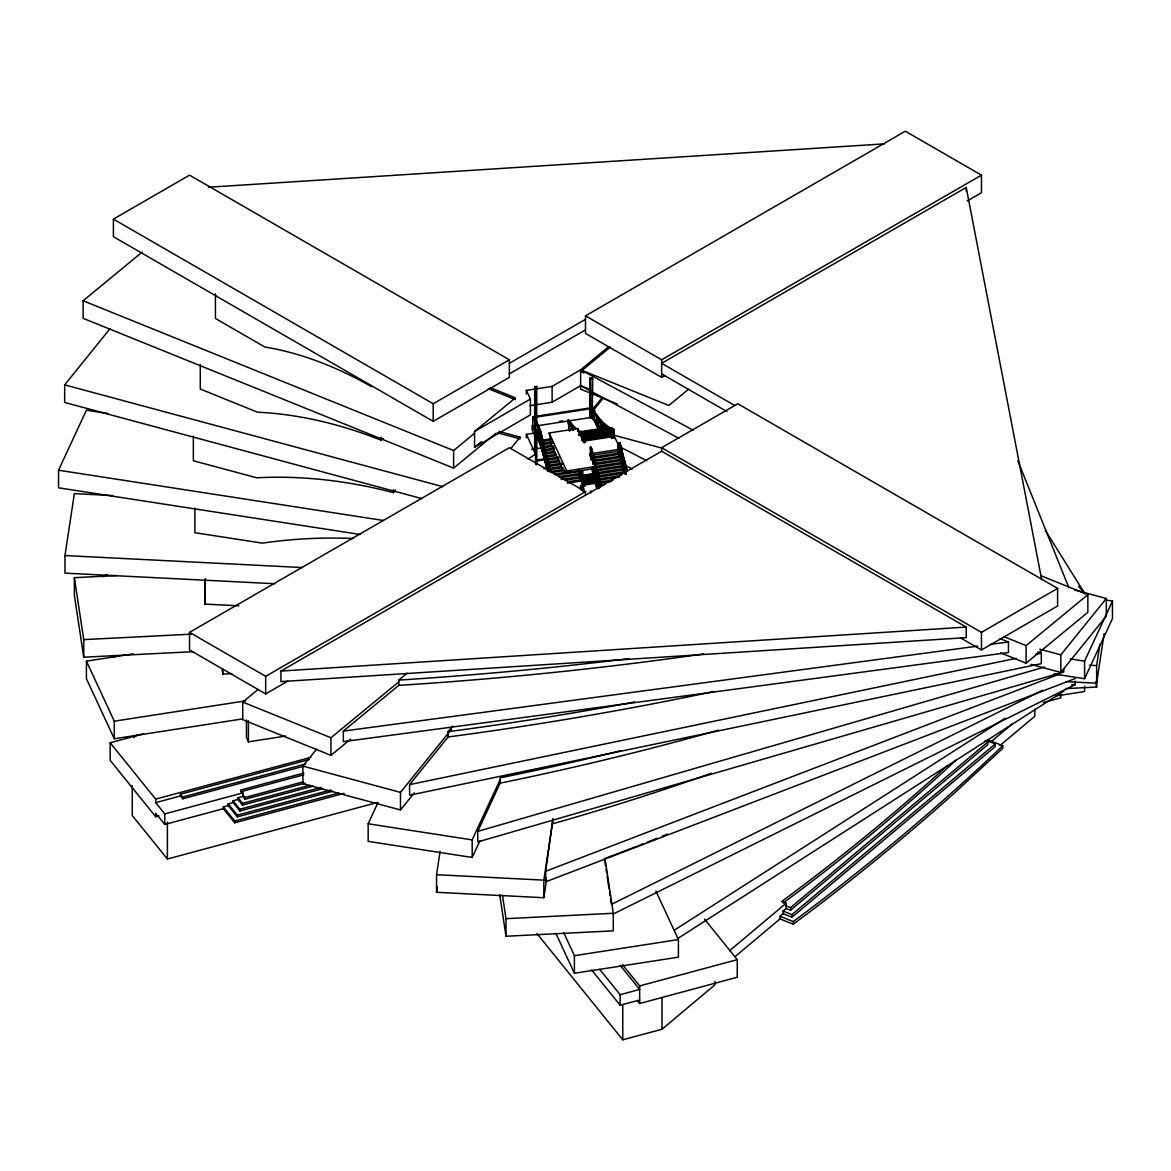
<?xml version="1.0" encoding="UTF-8"?>
<svg xmlns="http://www.w3.org/2000/svg" width="1171" height="1171" viewBox="0 0 1171 1171"><rect width="100%" height="100%" fill="white"/><g stroke="black" fill="none" stroke-linecap="round" stroke-linejoin="round"><path stroke-width="1.5" d="M538.192 435.056L538.192 434.631A16.394 3.469 81.2 0 1 538.353 432.201L538.426 431.675A16.394 3.469 81.2 0 1 539.07 429.318L539.304 429.23A16.394 3.469 81.2 0 0 538.631 431.631L538.455 431.894M538.397 435.012L538.411 434.602A16.394 3.469 81.2 0 1 538.558 432.158L538.645 431.44A17.258 3.645 81.2 0 0 538.601 432.04M544.12 453.777L543.3 453.558A17.506 3.703 81.2 0 1 543.476 451.025L543.9 449.444M620.484 455.417L621.684 459.105A13.95 2.942 81.2 0 1 621.889 457.041L621.962 456.617A13.95 2.942 81.2 0 1 622.518 455.08L620.352 446.253A6.85 1.449 81.2 0 0 619.722 444.102L619.474 451.464L622.123 460.437A479.832 101.394 81.2 0 0 622.957 463.555M624.187 468.663L621.772 459.925A12.764 2.693 81.2 0 1 621.962 458.037L622.035 457.641A12.764 2.693 81.2 0 1 622.548 456.236L625.621 466.541A20.317 4.289 81.2 0 0 624.875 467.112L624.729 467.317A20.522 4.333 81.2 0 0 624.26 468.444L624.055 468.473A20.522 4.333 81.2 0 1 624.524 467.361M623.148 464.755L622.079 459.266A13.628 2.884 81.2 0 1 622.284 457.261M608.378 435.026L605.041 432.392A12.237 2.591 81.2 0 0 605.012 429.464L604.968 428.659A12.237 2.591 81.2 0 0 604.631 425.263L604.368 424.927M599.874 481.149A11.915 2.518 81.2 0 1 599.976 480.769L597.605 471.752L596.771 471.884L599.142 480.9A11.915 2.518 81.2 0 0 598.805 482.759L598.908 483.711A11.373 2.401 81.2 0 0 598.952 487.809M599.332 483.345L599.552 483.36A11.051 2.327 81.2 0 1 599.859 481.588L599.654 481.618M599.303 487.136L599.508 487.107A11.051 2.327 81.2 0 1 599.508 483.857L599.611 483.023M607.354 435.1L604.412 432.875A11.915 2.518 81.2 0 0 604.412 429.406L604.47 428.279A11.051 2.327 81.2 0 0 604.148 425.205M605.129 431.777A11.373 2.401 81.2 0 0 605.114 429.054L604.617 429.128A11.051 2.327 81.2 0 1 604.499 432.231L604.704 432.187A11.051 2.327 81.2 0 0 604.719 428.981M543.285 453.909L540.68 443.224A11.52 2.43 81.2 0 1 541.002 441.335L541.456 440.106L540.885 440.867A12.032 2.547 81.2 0 0 540.548 442.814L541.383 442.697A12.032 2.547 81.2 0 1 541.544 441.408L541.412 441.511A11.168 2.357 81.2 0 0 541.119 442.975L542.89 449.84M538.777 426.507L542.583 439.593L541.749 439.725A12.032 2.547 81.2 0 0 540.987 440.574A12.354 2.605 81.2 0 0 540.826 442.067L541.031 442.023A12.354 2.605 81.2 0 1 541.339 440.486L541.163 440.428M544.442 451.303L543.944 452.079A16.643 3.513 81.2 0 0 543.827 454.055M598.952 483.155L600.211 480.93A11.373 2.401 81.2 0 0 599.991 481.618M537.943 426.625L538.675 428.513A17.258 3.645 81.2 0 0 537.899 431.03L537.826 431.587A17.258 3.645 81.2 0 0 537.65 434.865L538.484 434.748A17.258 3.645 81.2 0 1 538.499 434.017M538.704 431.089L538.733 430.899A17.258 3.645 81.2 0 1 538.821 430.386M540.446 438.964L538.616 435.041A16.687 3.528 81.2 0 1 538.792 431.865L538.865 431.323A16.687 3.528 81.2 0 1 539.041 430.372M543.768 450.279L543.564 451.889A16.965 3.586 81.2 0 0 543.432 454.45L545.466 462.413L546.301 462.282L545.364 458.681M541.485 441.321A11.168 2.357 81.2 0 1 542.188 440.516L544.325 448.522A13.598 2.869 81.2 0 0 544.149 449.225L543.915 450.689A17.638 3.733 81.2 0 0 543.739 453.236L543.417 452.796M544.091 450.923L543.681 450.996A16.965 3.586 81.2 0 1 544.047 449.225A13.598 2.869 81.2 0 1 544.12 448.552L542.188 440.53M274.746 583.729L64.976 573.146L64.976 555.552L74.359 493.62L112.621 495.553M238.782 605.802L204.808 604.09L205.467 578.65M546.564 879.67L543.827 897.718L436.549 892.302L436.549 874.708L440.091 851.346M436.549 892.302L437.383 886.886M543.827 897.718L543.827 880.138L552.917 820.183M1075.183 678.595L545.715 881.822L545.715 871.268L552.917 818.427M545.715 881.822L546.257 878.206M1065.625 688.621L1096.642 687.055L1096.642 665.596L1099.862 644.372M1104.151 633.643L1096.642 683.191L1065.625 681.624M543.593 450.162L544.881 449.093L547.618 459.603A15.413 3.264 81.2 0 0 546.959 460.174L546.872 460.262A14.901 3.147 81.2 0 0 546.11 461.023L546.023 461.242A14.916 3.147 81.2 0 0 545.598 462.852L547.911 471.693M545.584 462.882L546.418 462.765A14.55 3.074 81.2 0 1 546.608 461.476L546.711 461.242A14.55 3.074 81.2 0 1 547.442 460.496L549.653 468.239A20.405 4.318 81.2 0 0 549.053 469.732L548.994 470.01M544.237 451.933L544.047 451.216A16.643 3.513 81.2 0 1 544.339 449.766L547.15 459.369A15.691 3.323 81.2 0 0 546.462 460.13L546.345 460.379A15.691 3.323 81.2 0 0 545.979 461.667L545.774 461.711A15.691 3.323 81.2 0 1 546.14 460.423L546.257 460.159A15.691 3.323 81.2 0 1 546.901 459.427L542.7 440.106A11.52 2.43 81.2 0 0 541.939 440.94L541.778 441.657M547.882 470.069L546.052 462.706A14.55 3.074 81.2 0 1 546.389 461.506L546.491 461.272A14.55 3.074 81.2 0 1 547.238 460.54L547.457 460.496M548.087 470.039L546.257 462.662M592.819 461.813L592.892 461.403A13.628 2.884 81.2 0 1 593.434 459.896L594.37 459.618L592.087 450.498A7.172 1.508 81.2 0 0 591.326 448.025L590.447 448.039A7.172 1.508 81.2 0 1 591.253 450.63L593.536 459.749M593.009 461.96L593.024 461.857A13.086 2.766 81.2 0 1 593.668 460.232L594.502 460.101L597.459 471.225L596.537 471.371A20.17 4.26 81.2 0 0 595.776 471.942M593.097 462.969A13.95 2.942 81.2 0 1 593.199 461.93L593.551 462.428A12.764 2.693 81.2 0 0 593.36 464.316M593.155 464.345A12.764 2.693 81.2 0 1 593.346 462.472L593.404 462.077M621.991 457.905L622.225 457.568A12.764 2.693 81.2 0 1 622.752 456.207L622.84 456.09M621.991 459.896A12.764 2.693 81.2 0 1 622.182 458.007L622.255 457.466M543.739 449.401L541.836 440.252A11.52 2.43 81.2 0 0 541.104 441.072L541.383 442.697M548.848 469.761L548.511 470.464A20.083 4.245 81.2 0 0 548.35 471.284M595.424 472.894L595.629 472.864A20.522 4.333 81.2 0 1 596.098 471.752L596.244 471.547A20.317 4.289 81.2 0 1 596.99 470.976L595.366 464.975M595.893 473.933L599.171 485.848A12.237 2.591 81.2 0 1 599.201 483.038M596.405 474.123L596.171 472.967A19.336 4.084 81.2 0 0 595.688 473.962M626.822 470.903L625.724 467.727A19.336 4.084 81.2 0 0 625.094 468.254L624.846 468.341A20.17 4.26 81.2 0 0 624.538 469.015L623.704 469.161A20.17 4.26 81.2 0 1 624.275 467.712L625.007 467.449M624.743 467.053L624.743 467.053A20.317 4.289 81.2 0 1 625.402 466.57L625.621 466.541M625.109 468.488L625.329 467.917A19.673 4.157 81.2 0 1 626.236 467.317L627.173 470.683M622.108 457.085L621.713 457.027A13.95 2.942 81.2 0 0 621.479 459.134M622.357 458.051L620.088 458.432M619.547 447.498L619.752 447.468M541.661 441.394L540.08 441.408A360.287 76.144 81.2 0 0 542.261 450.293L542.993 453.221A360.287 76.144 81.2 0 0 547.472 470.537M541.719 440.735L541.822 440.442A12.032 2.547 81.2 0 1 542.583 439.593M601.177 486.302L599.435 480.417A209.009 44.176 81.2 0 1 591.677 451.874M599.318 481.881A12.237 2.591 81.2 0 1 599.596 480.52L596.976 472.176A19.336 4.084 81.2 0 0 596.259 472.718L596.229 472.762M545.466 462.413A15.413 3.264 81.2 0 1 545.891 460.759L546.008 460.51A15.413 3.264 81.2 0 1 546.784 459.735L547.618 459.603M546.886 461.037L546.945 460.891A14.901 3.147 81.2 0 1 547.706 460.13L550.004 468.532A20.083 4.245 81.2 0 0 549.77 469.029M540.475 430.987L539.568 428.82L538.689 429.054A16.687 3.528 81.2 0 0 538.031 431.455M535.806 421.721L538.88 428.484A17.58 3.718 81.2 0 0 538.338 430.694L537.957 431.997A16.687 3.528 81.2 0 0 537.796 435.173L540.548 442.814M539.524 428.937L539.568 428.82A16.687 3.528 81.2 0 0 539.26 429.581L539.948 431.309M360.024 534.444L58.55 487.809L58.55 470.215L86.42 410.172L108.025 413.509M479.861 840.924L472.176 857.465L368.162 841.378L368.162 823.784L378.043 802.501M472.176 857.465L472.176 839.885L500.134 779.637M1063.78 668.465L1063.78 671.978L477.753 841.934L477.753 831.381L500.134 783.15L500.134 777.866A2082.389 1202.251 0 0 0 621.011 750.64M1053.885 673.969L1084.58 678.712L1084.58 661.132L1112.45 601.074L1105.248 599.962M1084.58 678.712L1112.45 618.654L1112.45 601.074M595.907 473.465L595.073 473.596A20.17 4.26 81.2 0 1 595.644 472.133L596.376 471.884M595.922 472.001L596.112 471.474A20.317 4.289 81.2 0 1 596.786 471.005L596.99 470.976M596.581 472.908L595.761 472.645A19.673 4.157 81.2 0 0 595.205 474.05L598.791 487.238L599.611 486.712A11.915 2.518 81.2 0 1 599.567 483.843M596.712 472.337L596.595 472.513A19.673 4.157 81.2 0 0 596.039 473.933L596.654 476.231M625.124 467.946L624.392 468.224A19.673 4.157 81.2 0 0 623.836 469.63L625.08 474.24M550.107 468.385L549.184 468.663A20.083 4.245 81.2 0 0 548.614 470.098M549.667 469.439L550.253 470.259M591.867 459.852L590.843 455.9L591.092 448.537A6.85 1.449 81.2 0 1 591.736 450.674L593.682 459.53A13.95 2.942 81.2 0 0 593.229 460.686M594.37 459.618L594.268 459.764A13.628 2.884 81.2 0 0 594.136 459.983M620.967 455.49L622.064 459.676L621.245 459.398A13.628 2.884 81.2 0 1 621.45 457.378L621.523 456.968A13.628 2.884 81.2 0 1 622.064 455.46L623.001 455.197L620.791 445.844A7.699 1.625 81.2 0 0 619.781 442.74L619.986 451.816L618.317 452.079L619.444 456.485M622.138 456.968L621.757 456.646A13.95 2.942 81.2 0 1 622.313 455.109L622.562 455.021M623.001 455.197L622.899 455.329A13.628 2.884 81.2 0 0 622.357 456.836M421.794 498.597L64.668 402.458L64.668 384.878L110.176 328.524M193.361 436.124L193.361 460.745L256.8 477.812A456.968 338.156 38.9 0 1 393.427 492.625L395.564 489.99M510.98 448.391L520.085 437.12L498.919 431.426M414.271 792.913L400.497 809.966L302.894 783.692L302.894 766.112L316.551 749.206M593.141 408.825L602.333 397.452M593.141 410.582L603.475 397.789M1037.799 652.159L1041.312 653.111L1041.312 663.664L409.587 795.182L409.587 784.629L448.098 736.969L448.098 731.685L452.665 726.02M400.497 809.966L400.497 792.386L451.523 729.196M1030.919 664.381L1060.824 672.432L1060.824 654.852L1106.332 598.498L1074.656 589.964M1060.824 672.432L1106.332 616.078L1106.332 598.498M535.206 418.574L535.206 387.821L536.801 386.62L534.649 386.62L534.649 417.374L536.098 420.491L534.635 420.711L532.79 416.759L593.258 407.406L595.088 411.358L593.638 411.592L592.189 408.474M133.831 737.554L136.597 735.242M729.548 950.735L786.136 903.236L781.686 901.465A2814.835 1625.128 0 0 0 947.237 765.644M734.993 956.722L780.032 918.913L780.032 916.264L783.077 913.702L783.077 911.067L786.136 908.506L786.136 903.236M987.402 742.165L989.436 740.453L1002.757 745.737L1002.757 748.371L953.75 793.631A3173.644 1832.278 0 0 1 793.338 924.197L780.032 918.913M786.136 908.506L790.571 910.262L790.571 907.627L987.782 742.063L984.811 740.892M790.571 910.262L987.782 744.697L987.782 742.063M990.812 741.946L1012.637 723.605M783.077 913.702L791.947 917.23L791.947 914.595L995.262 743.907L986.392 740.379M791.947 917.23L995.262 746.542L995.262 743.907M536.991 933.609L622.752 1039.804L662.025 1029.236L714.954 984.796L714.954 981.269M999.975 745.503L1034.827 716.242L1034.827 709.216M495.728 433.402L453.616 468.122L83.141 318.351L83.141 300.771L142.101 252.146M200.285 364.43L200.285 389.05L257.62 412.221A456.968 305.631 50.5 0 1 381.117 440.164L383.268 438.393M608.803 346.587L580.626 369.831L552.112 386.401L526.365 390.382L530.39 399.048L530.39 414.871L474.562 447.337L474.562 431.514L515.386 397.847L490.034 387.601M453.616 468.122L453.616 450.542L474.562 433.27M474.562 447.337L481.603 441.526M610.208 347.187L580.626 371.588L583.948 372.934M350.7 739.077L330.954 755.339L242.748 719.682L242.748 702.102L258.03 689.499M688.504 389.27L668.831 405.488L580.626 369.831L580.626 389.167L617.234 403.966M1000.107 638.619L1008.451 642.001L1008.451 652.54L343.308 741.638L343.308 731.099L398.769 685.372L398.769 680.088L407.215 673.12M330.954 755.339L330.954 737.759L398.769 681.859M1000.722 652.935L1026.103 663.196L1026.103 645.616L1087.859 594.678L1041.121 575.781M1026.103 663.196L1087.859 612.272L1087.859 594.678M527.931 459.061L535.557 454.143L526.365 434.353L535.103 432.992M113.382 657.487L116.456 655.511M674.394 930.111L1005.289 718.145M677.467 938.688L1063.78 691.227M474.562 431.514L530.39 399.048M529.804 405.678L552.112 402.239L580.626 385.654L588.94 389.021M113.397 219.123L189.541 175.152L509.356 359.804L509.356 377.384L433.211 421.34L113.397 236.703L113.397 219.123L433.211 403.761L509.356 359.804M664.806 375.554L661.644 377.384L585.5 333.428L585.5 315.833L905.315 131.196L981.459 175.152L981.459 192.747L967.202 200.973M509.356 363.317L585.5 319.346M509.356 373.871L585.5 329.9M287.861 681.112L265.685 693.905L189.541 649.949L189.541 632.369L509.356 447.717L585.5 491.688L585.5 495.201M585.5 315.833L661.644 359.804L981.459 175.152M1041.678 579.543L966.221 187.462L661.644 363.317L734.685 405.488M189.541 632.369L265.685 676.326L585.5 491.688M661.644 451.245L966.221 627.085L966.221 637.639L280.923 681.595L280.923 671.056L661.644 451.245L661.644 447.717L737.789 403.761L1057.603 588.398L1057.603 605.993L981.459 649.949L960.879 638.063M661.644 447.717L981.459 632.369L1057.603 588.398M102.345 576.864L107.249 574.434M1042.527 690.29L611.408 904.393L610.603 899.108M613.033 914.127L1075.183 684.625L1075.183 681.098M545.715 871.268L1059.814 673.94M477.753 831.381L1044.473 667.031M158.934 815.836L155.684 816.699L110.176 760.36L110.176 742.78L143.55 733.793M110.176 742.78L155.684 799.12L311.032 757.3M303.831 766.185L182.72 798.783L180.451 795.973L180.451 794.216L309.276 759.525M155.684 799.12L155.684 802.633L180.451 795.973M180.451 794.216L182.72 797.027L305.587 763.946M303.816 773.05L240.582 790.074L242.865 792.884L242.865 796.397L245.134 799.222L305.119 783.077M240.582 791.83L303.816 774.807M155.684 802.633L164.789 813.904L242.865 792.884M313.111 786.107L242.529 805.106L237.991 799.471L237.991 797.714L242.865 796.397M242.865 794.641L245.134 797.466L303.362 781.789M322.845 788.683L239.938 811.005L233.102 802.545L233.102 800.788L237.991 799.471M332.593 791.245L237.332 816.89L228.228 805.619L228.228 803.862L233.102 802.545M344.113 793.338L234.727 822.774L223.339 808.693L223.339 806.936L228.228 805.619M237.991 797.714L242.529 803.35L309.583 785.302M155.684 816.699L155.684 813.186L164.789 824.457L223.339 808.693M233.102 800.788L239.938 809.249L321.088 787.395M228.228 803.862L237.332 815.133L330.837 789.957M223.339 806.936L234.727 821.017L338.814 793.001M132.279 785.639L132.279 815.543L167.394 859.016L377.369 802.486M1043.288 702.527L1060.824 697.814L1060.824 694.301M622.606 964.802L639.673 985.923L737.262 959.649L737.262 977.229L639.673 1003.518L637.39 1000.693M599.669 969.339L620.147 994.691L639.673 989.436L620.323 965.49M591.706 970.027L620.147 1005.245L639.673 999.99M409.587 784.629L1016.252 658.322M1035.94 654.223L1041.312 653.111M584.856 438.335L608.115 434.704L608.949 436.505L608.949 435.188L585.69 438.818M584.739 439.579L609.784 435.671L610.618 437.471L610.618 436.154L609.491 435.788M585.573 440.062L610.618 436.154M584.841 482.276L595.571 480.593M585.676 482.759L594.619 481.354M584.724 483.521L595.454 481.837M585.559 484.004L596.302 482.32M590.111 378.043L592.189 377.721L592.746 378.921L592.189 418.53L590.111 417.608L590.111 378.043L590.316 417.901M534.649 417.374L590.111 408.796M540.08 440.53L534.942 429.494L534.942 419.818L535.776 419.686L537.913 424.941M535.088 420.565L536.201 421.062M581.036 432.201L598.937 429.435L598.937 430.752L594.151 420.33L594.151 412.294L596.493 414.417A209.009 44.176 81.2 0 0 603.065 422.409L604.675 423.902A209.009 44.176 81.2 0 0 612.331 428.337L612.682 428.41A7.699 1.625 81.2 0 1 613.692 429.611L613.706 436.52M598.586 427.283L598.923 428.688L598.293 426.815A18.765 3.967 81.2 0 0 597.986 423.053L598.279 422.994A19.087 4.04 81.2 0 1 598.718 427.81L597.898 427.927L594.297 420.184L594.297 412.953L597.371 416.056A19.087 4.04 81.2 0 1 597.869 419.057A19.629 4.142 81.2 0 0 597.649 416.993L596.815 417.125A19.629 4.142 81.2 0 1 597.561 422.277M594.692 413.304L594.692 420.052L598.074 426.844A18.765 3.967 81.2 0 0 597.781 423.082L597.971 422.863M559.475 421.443L563.031 420.901M569.296 430.708A19.629 4.142 81.2 0 0 569.047 427.722L568.813 426.625A19.087 4.04 81.2 0 0 567.906 420.609L568.74 420.038L569.53 421.136A209.009 44.176 81.2 0 0 574.449 426.83L576.044 428.337M567.906 420.609L568.74 420.038M594.297 412.953L597.371 416.056M568.93 426.712A19.629 4.142 81.2 0 0 568.184 421.545L568.886 420.696L571.975 424.619A17.009 3.586 81.2 0 1 573.117 429.903M538.499 425.585L590.111 417.608M569.692 430.767A19.951 4.216 81.2 0 0 569.443 427.752L569.326 426.712A19.951 4.216 81.2 0 0 568.564 421.458L568.74 421.238A209.009 44.176 81.2 0 0 573.614 426.961L575.21 428.469M568.052 420.828L569.574 421.633M596.683 416.393L600.606 420.184A17.009 3.586 81.2 0 1 601.396 423.653M572.736 429.991A16.672 3.528 81.2 0 0 571.829 425.629L568.535 421.267M600.46 421.194L597.708 417.593L599.362 419.701M538.133 430.723A17.58 3.718 81.2 0 1 538.675 428.513L539.407 428.425L538.353 425.497M532.79 416.759L532.79 425.571L537.84 433.358M592.189 417.286L593.638 420.404L595.131 420.052M571.975 424.619L571.141 424.736A17.009 3.586 81.2 0 1 572.282 430.035L572.78 430.225M600.606 420.184L599.772 420.316A17.009 3.586 81.2 0 1 600.913 425.615L601.06 426.537A17.009 3.586 81.2 0 1 601.689 431.148L602.641 431.104A17.536 3.703 81.2 0 0 602.538 430.181M572.385 429.962A17.536 3.703 81.2 0 0 571.433 425.366L572.868 425.644M604.836 429.201L604.324 428.703A11.915 2.518 81.2 0 0 604.031 425.322L604.763 424.458L604.865 425.19A11.915 2.518 81.2 0 1 604.968 426.024A11.373 2.401 81.2 0 0 604.631 424.341L600.782 420.389L600.255 421.238A16.672 3.528 81.2 0 1 601.162 425.6M574.2 427.708L572.004 426.098M537.884 433.899A17.58 3.718 81.2 0 1 538.06 431.294L538.499 431.118M538.733 428.952L540.021 432.055L540.856 431.923M539.655 430.708L542.129 439.345A12.354 2.605 81.2 0 0 541.441 440.194M569.047 427.722L569.648 426.507A19.087 4.04 81.2 0 0 568.74 420.491M599.464 428.908L598.03 428.162A19.629 4.142 81.2 0 0 597.678 423.287L598.513 423.17A19.629 4.142 81.2 0 1 598.864 428.03L598.923 428.688M538.089 434.353L538.104 433.87A17.58 3.718 81.2 0 1 538.265 431.25M604.631 424.341L603.797 424.473L604.28 429.186A11.373 2.401 81.2 0 1 604.265 432.494M594.034 466.585A17.77 3.762 81.2 0 0 593.126 468.751L564.524 473.172L551.365 444.834A17.77 3.762 81.2 0 0 549.14 433.007L577.742 428.571L583.597 441.189L614.409 436.417L618.83 445.961M537.796 435.173L538.616 435.041M603.797 431.997L602.304 430.269A17.858 3.776 81.2 0 0 601.762 426.376C600.489 425.146 601.953 427.239 601.85 425.41A17.536 3.703 81.2 0 0 601.674 424.458A17.009 3.586 81.2 0 1 601.748 425.483M601.089 426.024L601.894 426.317A17.536 3.703 81.2 0 1 602.421 429.23M577.771 430.943L578.606 430.811A19.673 4.157 81.2 0 1 578.767 431.528M578.196 431.704L578.855 431.352M598.03 428.235L598.923 428M607.017 426.961L612.755 428.937A7.172 1.508 81.2 0 1 613.516 429.713L613.56 429.801M598.483 429.215L599.318 428.308M580.201 431.718L598.103 428.952L598.103 430.269M599.464 429.83L598.63 429.025L599.186 429.523A481.164 101.687 81.2 0 0 601.748 431.675M604.353 428.937L605.158 429.142L604.324 428.703M582.704 433.168L600.606 430.401L600.606 431.718L599.772 429.918L581.006 432.743A13.086 2.766 81.2 0 1 581.533 437.09L581.606 437.808A13.086 2.766 81.2 0 1 581.767 439.901M581.46 433.065L581.709 433.255A13.95 2.942 81.2 0 1 582.25 437.149M612.155 436.959L611.16 436.432A13.95 2.942 81.2 0 0 610.955 433.49L610.881 432.728A13.95 2.942 81.2 0 0 610.325 428.82L610.647 428.762M603.841 424.034A209.009 44.176 81.2 0 0 611.496 428.469L612.682 428.41M583.304 433.49L584.139 433.358A7.172 1.508 81.2 0 1 584.885 434.148L584.051 434.265A7.172 1.508 81.2 0 0 583.304 433.49L582.938 433.431M600.694 429.742L602.099 430.694M611.569 428.996L612.755 428.937M539.245 440.662L539.245 441.979A41.087 8.68 81.2 0 0 534.503 434.851L532.132 429.742L532.132 425.351L539.245 440.662L551.146 438.818M581.753 433.929L601.455 430.884L602.289 432.685L602.289 431.367L584.241 434.192A7.699 1.625 81.2 0 0 583.231 432.963L582.865 432.889A209.009 44.176 81.2 0 1 578.342 430.855M602.026 430.108L602.377 430.913M611.921 429.274L608.569 427.839M612.155 429.698C616.736 427.971 607.778 433.153 612.155 438.144M606.827 427.283A19.322 4.084 81.2 0 1 607.544 430.913L607.398 430.913A20.2 4.274 81.2 0 0 606.651 427.049L607.486 426.917A20.2 4.274 81.2 0 1 608.232 430.723L608.364 431.499M540.607 440.267L540.607 441.452L535.484 429.215L535.484 420.96L536.742 423.287M585.207 434.617L603.124 431.85L603.958 433.651L603.958 432.333L584.256 435.378M543.11 441.379L550.268 440.281M585.09 435.861L605.012 432.875M604.382 433.168L605.246 432.743A11.915 2.518 81.2 0 0 605.246 429.274L605.202 428.498A11.915 2.518 81.2 0 0 605.144 427.693M540.665 443.326L541.5 443.194A11.52 2.43 81.2 0 1 541.617 442.243M584.139 436.622L605.627 433.299L606.461 435.1L606.461 433.782L584.973 437.105M541.075 443.37L541.324 442.945A11.168 2.357 81.2 0 1 541.602 441.555M582.177 437.207L582.046 437.164A13.95 2.942 81.2 0 0 581.489 433.285M610.808 432.772L610.267 432.802A13.086 2.766 81.2 0 0 609.52 428.264L610.574 428.806A13.628 2.884 81.2 0 1 610.706 429.567M542.158 443.458L552.888 441.804M581.665 437.442L581.885 437.31M610.969 433.08L610.267 432.802A13.628 2.884 81.2 0 0 609.754 428.937M541.441 443.955L543.739 453.236M540.87 444.16L541.705 444.043L543.827 453.089M584.022 437.866L607.295 434.265L608.115 436.022L608.115 434.704L604.836 432.421A12.237 2.591 81.2 0 0 604.807 429.494L604.675 428.249A11.051 2.327 81.2 0 0 604.368 425.175L602.231 422.541A209.009 44.176 81.2 0 1 595.673 414.534M542.158 444.775L552.888 443.121M606.739 434.719L607.559 434.587M608.188 430.972L607.427 431.675A20.2 4.274 81.2 0 1 608.1 435.524L608.935 435.407A20.2 4.274 81.2 0 0 608.73 433.841M544.778 446.312L551.936 445.2M531.619 449.371L542.1 447.746M544.778 447.629L553.722 446.239M582.25 439.462A13.95 2.942 81.2 0 0 582.119 437.954L581.972 436.944A12.764 2.693 81.2 0 0 581.475 433.372L583.861 433.738A6.85 1.449 81.2 0 1 584.505 434.339L584.534 441.818L582.338 440.969M543.93 448.742L544.749 448.625M554.556 448.039L543.827 449.708L543.827 451.025M543.476 451.025L544.31 450.894A17.506 3.703 81.2 0 0 544.252 451.362M545.627 450.747L554.556 449.357M544.047 449.225L544.515 451.098L545.349 450.967M543.988 451.786L544.544 449.737A16.643 3.513 81.2 0 0 544.266 451.186M544.676 452.826L553.605 451.435M544.676 454.143L555.391 452.489M592.614 467.844A5.211 1.098 81.2 0 0 592.775 468.268A5.211 1.098 81.2 0 0 593.609 471.386A5.167 1.098 81.2 0 0 594.444 474.489A5.211 1.098 81.2 0 0 595.278 477.622L624.099 473.084L618.229 451.216L618.229 442.77L619.854 442.901M543.432 454.45L544.266 454.319A16.965 3.586 81.2 0 1 544.266 453.763M591.516 460.042L590.447 455.914L590.316 447.263L591.15 447.161A7.699 1.625 81.2 0 1 592.16 450.279L592.511 451.757A209.009 44.176 81.2 0 0 600.181 480.33L601.733 486.038M618.229 442.77L619.766 442.711L619.679 451.435L620.908 455.724M619.078 451.494L619.078 443.604L619.957 443.589A7.172 1.508 81.2 0 1 620.718 446.063M544.164 452.05A16.643 3.513 81.2 0 0 544.047 454.011L545.949 461.872M543.798 455.9L544.632 455.768L544.266 454.319M545.51 455.943L556.225 454.289M545.51 457.261L556.225 455.607M591.253 450.63L592.16 450.279M622.167 455.314L619.883 446.195L620.791 445.844M591.736 450.674L591.516 450.703A6.85 1.449 81.2 0 0 590.887 448.566L590.843 448.464M620.352 446.253L620.147 446.283A6.85 1.449 81.2 0 0 619.518 444.131L619.518 444.146M590.652 451.552L590.843 451.655M536.347 460.144L545.232 458.769M546.345 459.061L558.86 457.129M536.713 460.993L545.613 459.603M547.765 460.115L546.93 460.247L549.272 468.517M548.13 460.115L558.86 458.447M618.229 449.459L589.496 453.909L595.351 466.512L566.749 470.947A17.77 3.762 81.2 0 0 564.524 473.172M547.413 462.018L548.248 461.886M547.179 462.179L559.694 460.247M593.155 455.095L618.229 451.216M618.317 452.079L619.766 451.318M622.343 455.051L619.957 445.975A7.699 1.625 81.2 0 0 618.947 442.872L618.405 451.728L618.405 443.136M548.965 463.233L559.694 461.564M618.405 452.401L620.059 452.138M594.004 456.91L619.078 453.031M546.023 464.565L546.857 464.433L548.365 470.156M548.013 465.311L562.314 463.101M594.004 458.227L619.078 454.363M548.013 466.629L562.314 464.419M623.704 469.161L621.362 460.305A13.086 2.766 81.2 0 1 621.581 457.817L621.655 457.422A13.086 2.766 81.2 0 1 622.299 455.812L623.133 455.68L626.09 466.805L625.255 466.922A20.17 4.26 81.2 0 0 624.406 467.507L624.465 467.009M543.827 468.707L547.384 468.151M550.633 468.151L561.363 466.497M549.419 468.986L550.253 468.854L551.263 472.235L550.429 472.367L549.419 468.986A19.541 4.128 81.2 0 0 548.731 470.581L548.643 470.932A19.541 4.128 81.2 0 0 548.555 471.328M549.521 470.142A19.219 4.055 81.2 0 1 549.872 469.41L549.96 469.264M550.633 469.469L563.149 467.536M621.362 460.305L622.196 460.188A13.086 2.766 81.2 0 1 622.416 457.7M551.468 471.269L563.983 469.337M551.468 472.586L563.983 470.654M554.103 474.109L564.817 472.455M568.403 471.898L571.975 471.342M575.547 470.801L579.133 470.244L579.264 473.977L581.767 479.378L581.855 470.654M592.775 468.268L594.648 467.976M579.264 471.474L580.099 471.342M555.888 475.163L579.133 471.562L579.967 473.362L558.508 476.685M580.231 471.401L579.411 471.532L579.411 473.831L581.636 478.632L582.47 478.5L582.47 470.566M593.668 460.232L596.141 469.6L596.976 469.469M622.299 455.812L624.772 465.18L625.607 465.048M595.585 466.57L596.625 469.688M622.621 456.134L625.255 465.253M593.609 471.386L595.483 471.093A5.211 1.098 81.2 0 1 595.175 470.2M579.411 473.831L580.231 473.699L582.47 478.5M624.509 468.019A19.673 4.157 81.2 0 1 625.402 467.449L626.236 467.317M560.294 477.724L579.967 474.679L581.636 480.93L567.335 483.14M597.312 472.118L597.986 475.353M598.191 472.528L623.265 468.649M625.094 468.254L624.846 468.341A19.336 4.084 81.2 0 0 624.319 469.527L625.416 474.035M581.972 475.382L592.716 473.728M582.807 475.865L593.551 474.211M595.205 474.05L596.039 473.933M623.836 469.63L624.67 469.498A19.673 4.157 81.2 0 1 624.758 469.161M561.129 479.525L580.801 476.48M594.444 474.489L596.317 474.211A5.211 1.098 81.2 0 0 596.625 475.646M598.191 473.845L623.265 469.966M581.006 477.358A13.086 2.766 81.2 0 0 580.875 476.626L594.4 474.694M582.119 481.486L582.089 481.266A13.95 2.942 81.2 0 0 581.489 477.226L584.124 477.3A7.172 1.508 81.2 0 1 584.871 478.075L584.929 486.053M582.69 477.109L593.434 475.455M564.715 480.286L580.801 477.797M582.938 477.373L584.124 477.3M594.268 475.924L583.524 477.592L579.938 476.202M581.855 478.149L582.075 470.625M579.865 475.675A209.009 44.176 81.2 0 0 582.865 476.831L583.217 476.904A7.699 1.625 81.2 0 1 584.212 478.105L595.117 476.407M597.239 475.924L624.099 471.767M583.29 477.431A7.172 1.508 81.2 0 1 584.051 478.207L584.929 478.163M585.207 478.558L594.151 477.168M582.865 479.334L581.416 480.095L582.865 479.861M567.335 481.823L581.636 479.598M584.256 479.32L594.985 477.651M585.09 479.803L594.034 478.412M584.124 480.564L594.868 478.895M596.449 478.676L597.283 478.544L598.527 483.125M581.65 481.383L581.724 481.149A13.628 2.884 81.2 0 0 581.358 478.837M582.148 482.964A12.764 2.693 81.2 0 0 582.031 481.588L582.28 481.442M584.973 481.047L595.717 479.378M598.074 479.041L621.347 475.441M585.807 481.53L594.751 480.139M595.278 477.622A5.211 1.098 81.2 0 0 596.112 480.739L619.561 477.036M599.245 480.608L600.079 480.476M600.694 481.881L613.238 479.949M596.156 483.184L583.582 485.131L579.923 477.241M600.694 483.199L611.438 481.544M596.112 480.739A5.211 1.098 81.2 0 0 596.947 483.857L598.82 483.564A5.211 1.098 81.2 0 0 598.937 484.165M583.114 486.258L581.036 486.58C580.538 482.613 586.144 489.346 583.114 491.688M601.528 485.014L605.114 484.457M242.47 718.935L114.29 738.769L86.42 678.712L86.42 661.132L133.231 653.886M86.42 661.132L114.29 721.19L245.603 700.873M246.452 720.033L246.452 737.628L248.398 741.829L285.768 736.047M1055.686 695.998L1084.58 691.534L1084.58 686.25M563.763 932.745L574.405 955.682L678.419 939.581L678.419 957.175L574.405 973.262L555.918 933.433M594.853 460.057L619.942 456.207M594.853 461.374L619.942 457.524M593.902 463.453L620.776 459.339M595.688 464.492L620.776 460.657M594.736 466.57L621.611 462.457M594.736 467.888L621.611 463.775M597.356 469.425L622.445 465.575M597.356 470.742L622.445 466.892M343.308 731.099L977.653 646.129M990.329 644.416L1008.451 642.001M625.168 466.936L624.772 465.18M626.09 466.805L625.987 466.819A20.17 4.26 81.2 0 0 625.241 467.375M597.459 471.225L597.371 471.24A20.17 4.26 81.2 0 0 596.61 471.811M625.929 467.697L625.607 467.741A19.336 4.084 81.2 0 0 624.89 468.283L625.051 468.327A19.336 4.084 81.2 0 0 624.524 469.498L625.636 474.006M592.746 378.921L590.316 378.335M208.423 187.228L884.617 143.857M280.923 671.056L966.221 627.085M193.2 651.676L83.741 657.194L74.359 595.263L74.359 577.684L116.266 575.561M74.359 577.684L83.741 639.615L191.166 634.184M222.168 669.724L222.827 674.057L231.77 673.603M1071.538 684.801L1075.183 684.625M502.461 895.303L506.004 918.679L613.282 913.263L613.282 930.843L506.004 936.258L499.71 894.717M64.976 555.552L302.469 567.554M1089.352 665.23L1096.642 665.596M436.549 874.708L543.827 880.138M58.55 470.215L383.488 520.495M1070.177 658.907L1084.58 661.132M368.162 823.784L472.176 839.885M584.139 433.358L580.494 431.982M583.304 433.694L583.656 433.768A6.85 1.449 81.2 0 1 584.3 434.368L584.329 434.426M613.443 435.056L662.845 448.361M497.221 432.728L520.085 438.876L520.085 437.12M64.668 384.878L442.901 486.697M1039.746 649.173L1060.824 654.852M302.894 766.112L400.497 792.386M608.203 431.191L607.398 430.913L607.676 431.66A19.322 4.084 81.2 0 1 608.115 434.646M611.042 432.86L610.354 433.504A13.628 2.884 81.2 0 1 610.559 436.373M786.136 905.871L790.571 907.627M783.077 911.067L791.947 914.595M780.032 916.264L793.338 921.548A3173.644 1832.278 0 0 0 1002.757 745.737M488.263 388.64L515.386 399.604M1004.133 636.731L1026.103 645.616M83.141 300.771L453.616 450.542M242.748 702.102L330.954 737.759M613.165 437.398L610.955 436.534M584.534 441.818L582.543 440.94M583.041 441.789L584.109 442.243L584.109 434.353M609.813 428.513L605.466 425.849M579.938 432.275L582.016 433.182A13.628 2.884 81.2 0 1 582.485 437.046L582.529 437.427M581.445 477.007L583.861 477.666A6.85 1.449 81.2 0 1 584.49 478.266L584.534 485.76M611.921 437.456L610.647 435.949A12.764 2.693 81.2 0 0 610.472 433.255L610.398 432.553A12.764 2.693 81.2 0 0 609.886 428.981L610.472 428.191A13.086 2.766 81.2 0 1 610.706 430.328M582.324 484.911L583.509 485.336M619.459 446.605L646.714 460.686M624.26 464.916L632.281 469.059M580.626 369.831L693.247 430.211M580.626 385.654L678.77 438.276M610.047 436.036L608.335 434.617M608.1 435.539L609.213 436.154M661.644 373.871L726.913 411.548M607.032 426.947L609.125 428.074M578.752 431.645L580.509 432.509M607.866 426.815L604.763 424.458M577.976 430.357L579.235 431.25L577.918 431.03M577.698 430.723L578.401 431.675M604.412 425.293A12.237 2.591 81.2 0 1 604.763 428.688L605.041 429.172M604.675 432.626L602.172 430.943M604.221 433.05L601.821 431.25A17.506 3.703 81.2 0 0 601.177 426.493L601.016 425.541A17.536 3.703 81.2 0 0 600.064 420.945M601.689 431.148L598.483 428.44M603.929 424.59L606.022 426.083M599.406 428.645L602.523 431.016A17.009 3.586 81.2 0 0 601.894 426.405M601.06 425.82L601.792 426.332L601.601 425.41A17.858 3.776 81.2 0 0 600.84 421.633L600.46 420.975L602.831 423.287M598.718 428.03L599.625 428.615M602.289 423.053L604.075 424.678M574.493 427.356L576 428.776L573.658 427.474M600.664 421.34L602.626 423.317M572.034 425.776L573.995 427.737M1078.476 586.247L1084.463 593.126M601.001 421.604L597.371 417.33M570.394 423.873L572.37 426.039M704.547 919.133L737.262 959.649M568.74 421.765L570.731 424.122M597.517 416.276L598.205 417.213M596.024 415.281L597.166 417.139A18.765 3.967 81.2 0 1 597.883 422.072L598.118 423.36A19.951 4.216 81.2 0 1 598.381 427.313M597.913 417.549L597.4 416.993A19.951 4.216 81.2 0 1 598.161 422.248L598.322 423.331M567.906 420.155L569.282 421.984M594.151 412.294L596.244 415.251M1045.308 530.302L1084.888 593.668M612.916 429.933L612.96 430.006A6.85 1.449 81.2 0 0 612.287 429.333M584.314 478.368L584.285 478.31A6.85 1.449 81.2 0 0 583.641 477.709M584.051 478.207L584.095 484.604M584.227 434.163L584.241 442.799M584.212 478.105L584.314 485.789M619.02 451.625L620.074 455.856M603.958 432.333L604.792 434.134L604.792 432.816M595.849 421.604L598.718 427.81M598.937 429.435L599.772 431.235L599.772 429.918M592.438 467.273L593.126 468.751M578.796 473.918L581.416 480.095M534.649 386.62L535.206 387.821M549.14 433.007L566.749 470.947M535.088 429.347L537.65 434.865M535.191 462.516L536.084 464.433M655.921 891.087L678.419 939.581M590.316 447.263L590.33 447.293A7.699 1.625 81.2 0 1 591.326 450.411L593.726 459.486M534.942 419.818L535.689 421.414M535.776 463.628L536.201 464.58M535.381 420.77L536.113 422.365M535.367 421.194L536.23 423.112M536.64 421.589L538.338 425.922M536.23 422.687L536.655 424.092L536.728 386.298M536.655 423.653L537.387 425.278M537.094 424.634L537.811 426.259M537.079 425.058L538.572 428.557M537.518 425.629L538.236 427.254M538.367 427.635L539.524 430.284M539.304 429.23L540.519 432.172M619.078 443.604L619.122 443.721A7.172 1.508 81.2 0 1 619.883 446.195M1017.877 460.803L1068.86 587.681M549.755 469.293L550.048 470.288M599.933 481.369L601.382 486.272M599.376 481.061L600.899 486.17M548.687 465.648L547.252 460.525M625.051 465.282L625.402 466.57M625.724 467.727L626.617 470.932M625.402 467.449L626.339 470.801M596.42 469.717L596.786 471.005M596.141 469.6L596.639 471.357M598.879 485.292L595.834 474.109M546.784 459.735L544.515 451.098M625.285 471.811L625.914 474.109M623.792 466.248L624.538 469.029M594.795 469.278L595.541 472.074M595.571 473.084L593.697 466.878M595.073 473.596L593.346 467.083M622.196 460.188L622.504 461.345M622.811 462.516L623.426 464.858M593.902 466.848L594.517 469.176M620.132 455.607L621.303 460.554A479.832 101.394 81.2 0 0 624.597 472.967M620.088 458.959L618.317 451.538M595.088 463.936L594.209 460.525A13.086 2.766 81.2 0 1 594.502 460.101M594.883 463.965L593.917 460.671A12.764 2.693 81.2 0 0 593.799 460.876M546.491 462.999L546.857 464.433M545.73 461.901L544.149 455.709M620.41 452.972L621.113 455.695M592.072 459.808L591.15 447.146M591.443 460.291L590.316 455.87L591.282 455.782L591.282 447.908M544.032 454.407L544.354 455.68M600.782 420.389L600.884 420.813A17.536 3.703 81.2 0 1 601.294 422.599M572.151 424.824L572.268 425.234A17.536 3.703 81.2 0 1 573.219 429.83M540.607 441.452L541.017 442.214M543.695 450.396L543.71 450.733A17.638 3.733 81.2 0 0 543.534 453.265M572.048 425.38L572.209 426.068A17.858 3.776 81.2 0 1 572.97 429.845L573.058 430.386M541.749 439.725L540.021 432.055M540.299 432.201L541.866 439.388A12.354 2.605 81.2 0 0 541.222 440.237M596.815 416.364L596.961 417.169A18.765 3.967 81.2 0 1 597.678 422.102M568.886 420.696L569.018 421.414A19.629 4.142 81.2 0 1 569.648 425.556M568.74 421.238L568.769 421.428A19.951 4.216 81.2 0 1 569.53 426.668M581.182 432.933L581.27 433.402A12.764 2.693 81.2 0 1 581.767 436.988L581.738 437.925A13.628 2.884 81.2 0 1 581.855 439.403M581.65 476.963L581.694 477.183A13.95 2.942 81.2 0 1 582.236 481.091L582.119 481.896A13.95 2.942 81.2 0 1 582.236 483.389M607.778 430.767L607.881 431.631A20.522 4.333 81.2 0 1 608.378 434.719M601.382 425.439L601.528 426.478M1095.836 681.742L1096.642 687.055M605.012 858.636L613.282 913.263M604.734 860.392L605.539 865.662M606.066 869.189L606.607 872.702M607.134 876.23L609.008 888.555M609.535 892.068L610.076 895.595M601.894 430.723L601.821 430.138A16.672 3.528 81.2 0 0 601.309 426.507M598.264 421.121A19.629 4.142 81.2 0 1 598.396 422.145L598.293 423.199M597.678 423.302L597.444 422.204A19.087 4.04 81.2 0 0 596.537 416.188M611.116 432.626L611.189 433.372A13.628 2.884 81.2 0 1 611.394 436.241L611.482 437.998M610.603 432.523L610.75 433.519M598.791 487.238L598.776 486.843A11.915 2.518 81.2 0 1 598.762 483.345M981.459 632.369L981.459 649.949M966.221 187.462L966.221 190.99M793.338 921.548L793.338 924.197M662.025 997.575L662.025 1029.236M661.644 359.804L661.644 377.384M639.673 985.923L639.673 1003.518M622.752 1004.63L622.752 1039.804M620.308 442.448L620.484 447.995M620.147 994.691L620.147 1005.245M614.248 429.376L614.248 438.027M612.784 438.188L612.872 429.757A7.699 1.625 81.2 0 0 611.862 428.527M612.726 437.808L612.682 429.845A7.172 1.508 81.2 0 0 611.935 429.069M612.331 430.05L612.331 436.739M609.784 435.671L609.784 436.988M607.295 434.265L607.295 435.583M603.124 431.85L603.124 433.168M601.455 430.884L601.455 432.201M598.908 482.159L598.908 483.477M593.638 411.592L593.638 420.404M593.258 407.406L593.258 410.933M592.189 377.721L592.189 418.53M585.076 442.667L585.076 434.06A7.699 1.625 81.2 0 0 584.066 432.831L583.7 432.772A209.009 44.176 81.2 0 1 577.625 429.625M585.061 484.882L585.061 478.002A7.699 1.625 81.2 0 0 584.051 476.773L583.685 476.699A209.009 44.176 81.2 0 1 582.207 476.231M582.895 485.965L582.895 491.352M581.636 478.632L581.636 470.698L582.602 470.552L582.602 479.246L579.806 473.699L579.806 471.518M581.036 485.336L581.036 490.195M580.479 485.38L580.479 488.995M580.011 471.489L579.967 474.679M574.405 955.682L574.405 973.262M552.112 386.401L552.112 402.239M536.786 434.163L536.786 464.726M535.923 420.433L536.098 424.019M535.718 387.703L535.689 429.186M535.703 433.431L535.776 464.477M535.557 454.143L535.557 462.926M535.191 433.563L535.191 453.47M534.635 420.711L534.635 429.537M534.635 434.178L534.635 452.269M526.365 390.382L526.365 393.91M526.365 434.353L526.365 437.866M506.004 918.679L506.004 936.258M433.211 403.761L433.211 421.34M393.427 489.683L393.427 492.625M381.117 437.237L381.117 440.164M265.685 676.326L265.685 693.905M248.398 720.721L248.398 741.829M245.134 797.466L245.134 799.222M242.529 803.35L242.529 805.106M239.938 809.249L239.938 811.005M237.332 815.133L237.332 816.89M234.727 821.017L234.727 822.774M222.827 668.787L222.827 674.057M215.435 293.862L215.435 318.468L264.924 347.055A456.968 263.826 60 0 1 371.529 386.62M204.808 579.469L204.808 604.09M194.884 508.082L194.884 532.703L262.494 543.154A456.968 360.405 24.9 0 1 353.437 538.514M182.72 797.027L182.72 798.783M167.394 822.086L167.394 859.016M164.789 813.904L164.789 824.457M114.29 721.19L114.29 738.769M83.741 639.615L83.741 657.194M703.669 653.93A2312.696 1335.218 0 0 1 398.769 685.372M711.5 773.211A1902.773 1098.559 0 0 1 552.917 823.696M667.353 834.089A1690.851 976.204 0 0 1 662.332 836.138M657.297 838.173A1690.851 976.204 0 0 1 647.168 842.227M643.787 843.559A1690.851 976.204 0 0 1 638.707 845.564M637.009 846.223A1690.851 976.204 0 0 1 604.47 858.621M718.482 730.177A2082.389 1202.251 0 0 1 500.134 783.15M713.856 691.534A2221.299 1282.45 0 0 1 448.098 736.969M634.667 701.985A2221.299 1282.45 0 0 1 448.098 731.685M629.061 658.614A2312.696 1335.218 0 0 1 398.769 680.088M956.209 759.994A2814.835 1625.128 0 0 1 783.062 903.09M581.841 483.33A13.628 2.884 81.2 0 0 581.724 481.867L581.519 481.018A13.086 2.766 81.2 0 0 581.431 480.3M582.324 481.867A13.95 2.942 81.2 0 1 582.441 483.36M581.46 477.314A12.764 2.693 81.2 0 1 581.958 480.886L581.826 481.618A12.764 2.693 81.2 0 1 581.943 482.994M581.372 478.061A12.764 2.693 81.2 0 1 581.753 480.915M581.592 481.749A13.086 2.766 81.2 0 1 581.709 483.155M590.755 492.83A7.172 1.508 81.2 0 0 590.491 492.098L591.326 491.966A7.172 1.508 81.2 0 1 591.501 492.435A7.699 1.625 81.2 0 0 591.15 491.103L590.301 491.205A7.699 1.625 81.2 0 1 590.784 492.479M597.195 417.037A19.951 4.216 81.2 0 1 597.957 422.277M569.648 427.708A19.951 4.216 81.2 0 1 569.896 430.738M594.239 466.424A17.77 3.762 81.2 0 1 595.351 466.512M577.742 428.571A17.77 3.762 81.2 0 1 578.445 431.338M579.06 434.295A17.77 3.762 81.2 0 1 579.235 435.305M538.514 433.329A17.258 3.645 81.2 0 1 538.558 432.67M539.143 429.084A17.258 3.645 81.2 0 1 539.407 428.425M549.77 469.805A19.541 4.128 81.2 0 1 550.253 468.854M551.307 471.928A145.614 30.768 81.2 0 1 540.914 431.616L540.08 431.748A145.614 30.768 81.2 0 0 550.472 472.059M568.916 427.62A19.087 4.04 81.2 0 1 569.165 430.518M537.679 437.676A157.983 33.388 81.2 0 1 547.164 469.234M596.01 473.113A20.17 4.26 81.2 0 1 596.229 472.499M594.004 460.847A12.764 2.693 81.2 0 1 594.121 460.627M597.547 423.185A19.087 4.04 81.2 0 1 597.898 427.927M598.147 421.077A19.087 4.04 81.2 0 1 598.264 422.072M607.237 426.932A20.317 4.289 81.2 0 1 607.983 430.723L608.261 431.543A19.673 4.157 81.2 0 1 608.378 432.304M611.057 433.255A13.086 2.766 81.2 0 1 611.277 436.666M610.237 433.372A13.086 2.766 81.2 0 1 610.442 436.783M608.13 430.796A19.673 4.157 81.2 0 0 607.237 426.376L606.402 426.507A19.673 4.157 81.2 0 1 607.295 430.913M608.613 433.826A19.673 4.157 81.2 0 1 608.803 435.334L607.983 435.466A19.673 4.157 81.2 0 0 607.427 431.675M544.486 450.879A16.965 3.586 81.2 0 1 544.881 449.093M581.65 437.178A13.628 2.884 81.2 0 0 581.123 433.358L581.724 432.567A13.086 2.766 81.2 0 1 582.368 436.959L582.338 437.925A13.95 2.942 81.2 0 1 582.455 439.418M606.798 435.246A479.832 101.394 81.2 0 1 605.539 434.441M548.306 470.405A360.287 76.144 81.2 0 1 545.305 458.915M542.363 447.22A360.287 76.144 81.2 0 1 540.914 441.291M582.046 437.647A12.764 2.693 81.2 0 1 582.207 439.696M581.841 437.691A12.764 2.693 81.2 0 1 582.002 439.725M579.06 433.592A20.317 4.289 81.2 0 1 579.352 435.158M579.001 434.412A20.317 4.289 81.2 0 1 579.147 435.188M597.825 480.022A5.211 1.098 81.2 0 1 597.605 479.305M596.947 483.857A5.211 1.098 81.2 0 0 597.781 486.975A5.079 1.069 81.2 0 0 598.249 488.907M598.82 483.564A5.211 1.098 81.2 0 1 598.674 483.14M596.712 472.323A19.673 4.157 81.2 0 1 597.605 471.752M595.893 472.455A19.673 4.157 81.2 0 1 596.771 471.884M622.489 457.29A13.086 2.766 81.2 0 1 623.133 455.68M599.786 487.692A11.373 2.401 81.2 0 1 599.728 483.579L599.772 483.023A11.373 2.401 81.2 0 1 599.903 482.042M593.434 460.657A13.95 2.942 81.2 0 1 593.887 459.5M627.217 470.405A209.009 44.176 81.2 0 1 621.142 447.322M626.397 470.522A209.009 44.176 81.2 0 1 620.308 447.454M625.841 474.372A479.832 101.394 81.2 0 1 625.021 471.298M624.597 469.761A479.832 101.394 81.2 0 1 623.777 466.658M598.893 488.087A479.832 101.394 81.2 0 1 593.082 466.556M598.469 483.403A479.832 101.394 81.2 0 1 595.966 474.182M595.556 472.645A479.832 101.394 81.2 0 1 594.736 469.542M591.399 467.712A120.32 25.425 81.2 0 1 596.273 487.575M541.69 441.291A11.168 2.357 81.2 0 1 542.393 440.486"/></g></svg>
